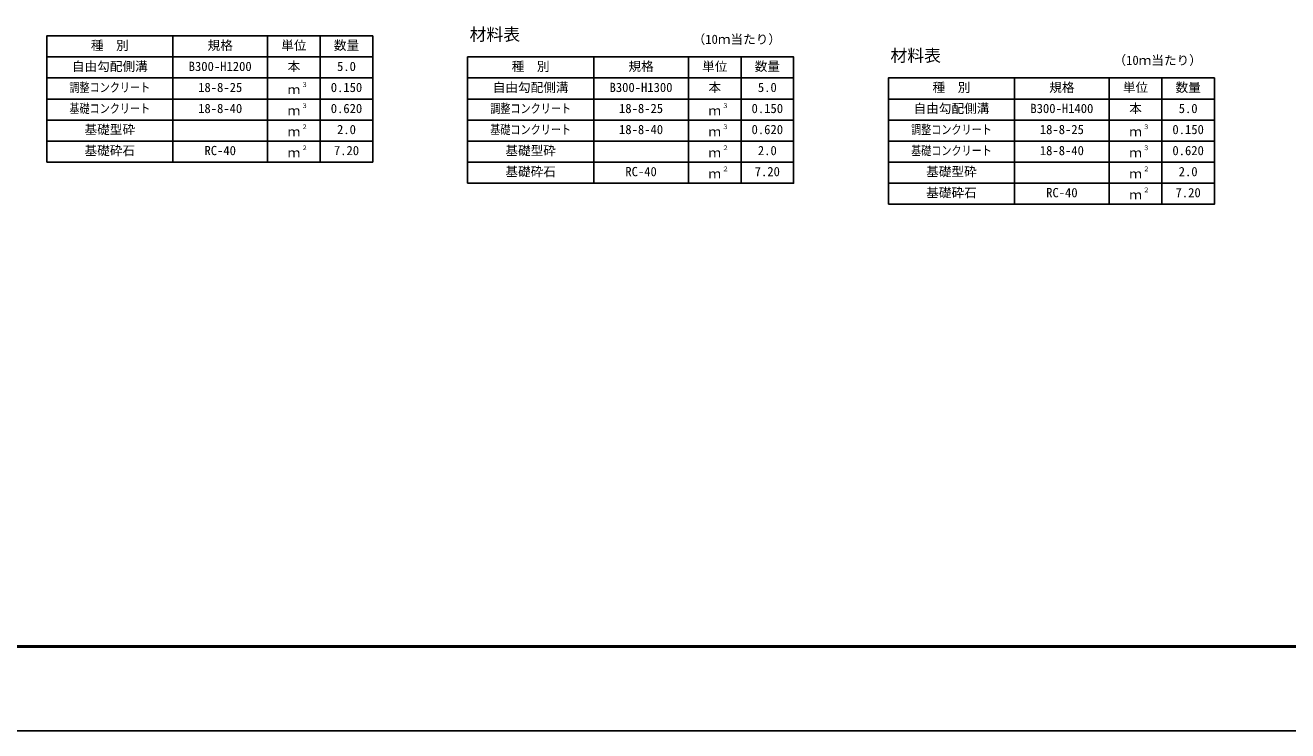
# Model space of a CAD drawing. Units: millimetres, scale not verified. Extents: x -16800 to 16800, y -5940 to 5940.
# Drawn here: x 5705 to 11705, y -5940 to -2587 of the extents above; entities that cross this region are included whole.
import ezdxf
from ezdxf.enums import TextEntityAlignment as Align

# ---------------------------------------------------------------- set-up
doc = ezdxf.new("R2010")
doc.units = ezdxf.units.MM
doc.header["$LTSCALE"] = 20
for name, color, linetype, lineweight in [('0-0_Defpoints', 5, 'Continuous', 25), ('0-2_TXT', 7, 'Continuous', 25), ('0-4_WAKU', 3, 'Continuous', 25), ('0-7_HYO2', 4, 'Continuous', 25), ('0-8_HYO', 3, 'Continuous', 25)]:
    doc.layers.add(name, color=color, linetype=linetype, lineweight=lineweight)
doc.styles.add('ＭＳ ゴシック', font='')
doc.styles.get('ＭＳ ゴシック').set_extended_font_data('MS Gothic')

msp = doc.modelspace()

# ---------------------------------------------------------------- linework, layer by layer
at = {"layer": '0-0_Defpoints'}
msp.add_lwpolyline([(0, -5940), (16800, -5940), (16800, 5940), (0, 5940)], close=True, dxfattribs=at)
at = {"layer": '0-4_WAKU', "lineweight": 50}
msp.add_lwpolyline([(400, -5540), (16400, -5540), (16400, 5540), (400, 5540)], close=True, dxfattribs=at)
at = {"layer": '0-7_HYO2'}
for p, q in [((5806.78, -2837.75), (7356.78, -2837.75)), ((5806.78, -2937.75), (7356.78, -2937.75)), ((7806.78, -2937.75), (9356.78, -2937.75)), ((5806.78, -3037.75), (7356.78, -3037.75)), ((7806.78, -3037.75), (9356.78, -3037.75)), ((9806.78, -3037.75), (11356.78, -3037.75)), ((5806.78, -3137.75), (7356.78, -3137.75)), ((7806.78, -3137.75), (9356.78, -3137.75)), ((9806.78, -3137.75), (11356.78, -3137.75)), ((7806.78, -3237.75), (9356.78, -3237.75)), ((9806.78, -3237.75), (11356.78, -3237.75)), ((9806.78, -3337.75), (11356.78, -3337.75))]:
    msp.add_line(p, q, dxfattribs=at)
at = {"layer": '0-8_HYO'}
for p, q in [((6406.78, -2637.75), (6406.78, -3237.75)), ((6856.78, -2637.75), (6856.78, -3237.75)), ((7106.78, -2637.75), (7106.78, -3237.75)), ((5806.78, -2737.75), (7356.78, -2737.75)), ((8406.78, -2737.75), (8406.78, -3337.75)), ((8856.78, -2737.75), (8856.78, -3337.75)), ((9106.78, -2737.75), (9106.78, -3337.75)), ((7806.78, -2837.75), (9356.78, -2837.75)), ((10406.78, -2837.75), (10406.78, -3437.75)), ((10856.78, -2837.75), (10856.78, -3437.75)), ((11106.78, -2837.75), (11106.78, -3437.75)), ((9806.78, -2937.75), (11356.78, -2937.75))]:
    msp.add_line(p, q, dxfattribs=at)
for points in [[(5806.78, -3237.75), (7356.78, -3237.75), (7356.78, -2637.75), (5806.78, -2637.75)], [(7806.78, -3337.75), (9356.78, -3337.75), (9356.78, -2737.75), (7806.78, -2737.75)], [(9806.78, -3437.75), (11356.78, -3437.75), (11356.78, -2837.75), (9806.78, -2837.75)]]:
    msp.add_lwpolyline(points, close=True, dxfattribs=at)

# ---------------------------------------------------------------- texts
at = {"layer": '0-2_TXT', "style": 'ＭＳ ゴシック'}
for s, height, p in [('材料表', 58.65, (7816.78, -2677.75)), ('（10ｍ当たり）', 43.99, (8876.78, -2688.75)), ('種\u3000別', 43.99, (6016.78, -2717.75)), ('規格', 43.99, (6571.78, -2717.75)), ('単位', 43.99, (6921.78, -2717.75)), ('数量', 43.99, (7171.78, -2717.75)), ('材料表', 58.65, (9816.78, -2777.75)), ('自由勾配側溝', 43.99, (5926.78, -2817.75)), ('本', 43.99, (6951.78, -2817.75)), ('種\u3000別', 43.99, (8016.78, -2817.75)), ('規格', 43.99, (8571.78, -2817.75)), ('単位', 43.99, (8921.78, -2817.75)), ('数量', 43.99, (9171.78, -2817.75)), ('（10ｍ当たり）', 43.99, (10876.78, -2788.75)), ('B300-H1200', 43.99, (6481.78, -2817.75)), ('5.0', 43.99, (7186.78, -2817.75)), ('18-8-25', 43.99, (6526.78, -2917.75)), ('３', 21.99, (7017.32, -2887.38)), ('0.150', 43.99, (7156.78, -2917.75)), ('自由勾配側溝', 43.99, (7926.78, -2917.75)), ('B300-H1300', 43.99, (8481.78, -2917.75)), ('本', 43.99, (8951.78, -2917.75)), ('5.0', 43.99, (9186.78, -2917.75)), ('種\u3000別', 43.99, (10016.78, -2917.75)), ('規格', 43.99, (10571.78, -2917.75)), ('単位', 43.99, (10921.78, -2917.75)), ('数量', 43.99, (11171.78, -2917.75)), ('ｍ', 43.99, (6951.78, -2927.75)), ('18-8-40', 43.99, (6526.78, -3017.75)), ('ｍ', 43.99, (6951.78, -3027.75)), ('３', 21.99, (7017.32, -2987.38)), ('0.620', 43.99, (7156.78, -3017.75)), ('18-8-25', 43.99, (8526.78, -3017.75)), ('ｍ', 43.99, (8951.78, -3027.75)), ('３', 21.99, (9017.33, -2987.38)), ('0.150', 43.99, (9156.78, -3017.75)), ('自由勾配側溝', 43.99, (9926.78, -3017.75)), ('B300-H1400', 43.99, (10481.78, -3017.75)), ('本', 43.99, (10951.78, -3017.75)), ('5.0', 43.99, (11186.78, -3017.75)), ('基礎型砕', 43.99, (5986.78, -3117.75)), ('２', 21.99, (7017.32, -3087.38)), ('３', 21.99, (9017.33, -3087.38)), ('３', 21.99, (11017.33, -3087.38)), ('ｍ', 43.99, (6951.78, -3127.75)), ('2.0', 43.99, (7186.78, -3117.75)), ('18-8-40', 43.99, (8526.78, -3117.75)), ('ｍ', 43.99, (8951.78, -3127.75)), ('0.620', 43.99, (9156.78, -3117.75)), ('18-8-25', 43.99, (10526.78, -3117.75)), ('ｍ', 43.99, (10951.78, -3127.75)), ('0.150', 43.99, (11156.78, -3117.75)), ('基礎砕石', 43.99, (5986.78, -3217.75)), ('RC-40', 43.99, (6556.78, -3217.75)), ('２', 21.99, (7017.32, -3187.38)), ('7.20', 43.99, (7171.78, -3217.75)), ('基礎型砕', 43.99, (7986.78, -3217.75)), ('２', 21.99, (9017.33, -3187.38)), ('2.0', 43.99, (9186.78, -3217.75)), ('18-8-40', 43.99, (10526.78, -3217.75)), ('３', 21.99, (11017.33, -3187.38)), ('0.620', 43.99, (11156.78, -3217.75)), ('ｍ', 43.99, (6951.78, -3227.75)), ('ｍ', 43.99, (8951.78, -3227.75)), ('ｍ', 43.99, (10951.78, -3227.75)), ('基礎砕石', 43.99, (7986.78, -3317.75)), ('RC-40', 43.99, (8556.78, -3317.75)), ('ｍ', 43.99, (8951.78, -3327.75)), ('２', 21.99, (9017.33, -3287.38)), ('7.20', 43.99, (9171.78, -3317.75)), ('基礎型砕', 43.99, (9986.78, -3317.75)), ('ｍ', 43.99, (10951.78, -3327.75)), ('２', 21.99, (11017.33, -3287.38)), ('2.0', 43.99, (11186.78, -3317.75)), ('基礎砕石', 43.99, (9986.78, -3417.75)), ('RC-40', 43.99, (10556.78, -3417.75)), ('２', 21.99, (11017.33, -3387.38)), ('ｍ', 43.99, (10951.78, -3427.75)), ('7.20', 43.99, (11171.78, -3417.75))]:
    msp.add_text(s, height=height, dxfattribs=at).set_placement(p, align=Align.BOTTOM_LEFT)
at = {"layer": '0-2_TXT', "style": 'ＭＳ ゴシック', "width": 0.8}
for s, p in [('調整コンクリート', (5914.78, -2917.75)), ('基礎コンクリート', (5914.78, -3017.75)), ('調整コンクリート', (7914.78, -3017.75)), ('基礎コンクリート', (7914.78, -3117.75)), ('調整コンクリート', (9914.78, -3117.75)), ('基礎コンクリート', (9914.78, -3217.75))]:
    msp.add_text(s, height=43.99, dxfattribs=at).set_placement(p, align=Align.BOTTOM_LEFT)

doc.saveas('drawing.dxf')
